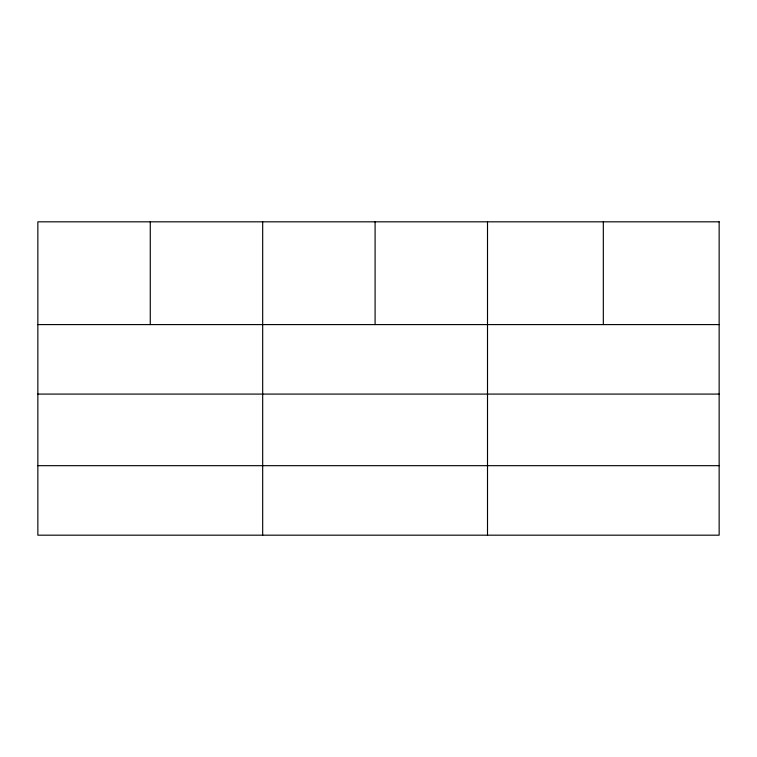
<?xml version="1.0" encoding="UTF-8"?>
<svg xmlns="http://www.w3.org/2000/svg" width="757" height="757" viewBox="0 0 757 757"><rect width="100%" height="100%" fill="white"/><g stroke="black" fill="none" stroke-linecap="round" stroke-linejoin="round"><path stroke-width="1.14" d="M37.85 324.592L719.15 324.592M37.85 394.085L719.15 394.085M37.85 465.678L719.15 465.678M603.329 221.82L603.329 324.592M487.508 221.82L487.508 535.18M375.094 221.82L375.094 324.592M262.679 221.82L262.679 535.18M150.265 221.82L150.265 324.592M719.15 221.82L37.85 221.82L37.85 535.18L719.15 535.18L719.15 221.82"/></g></svg>
